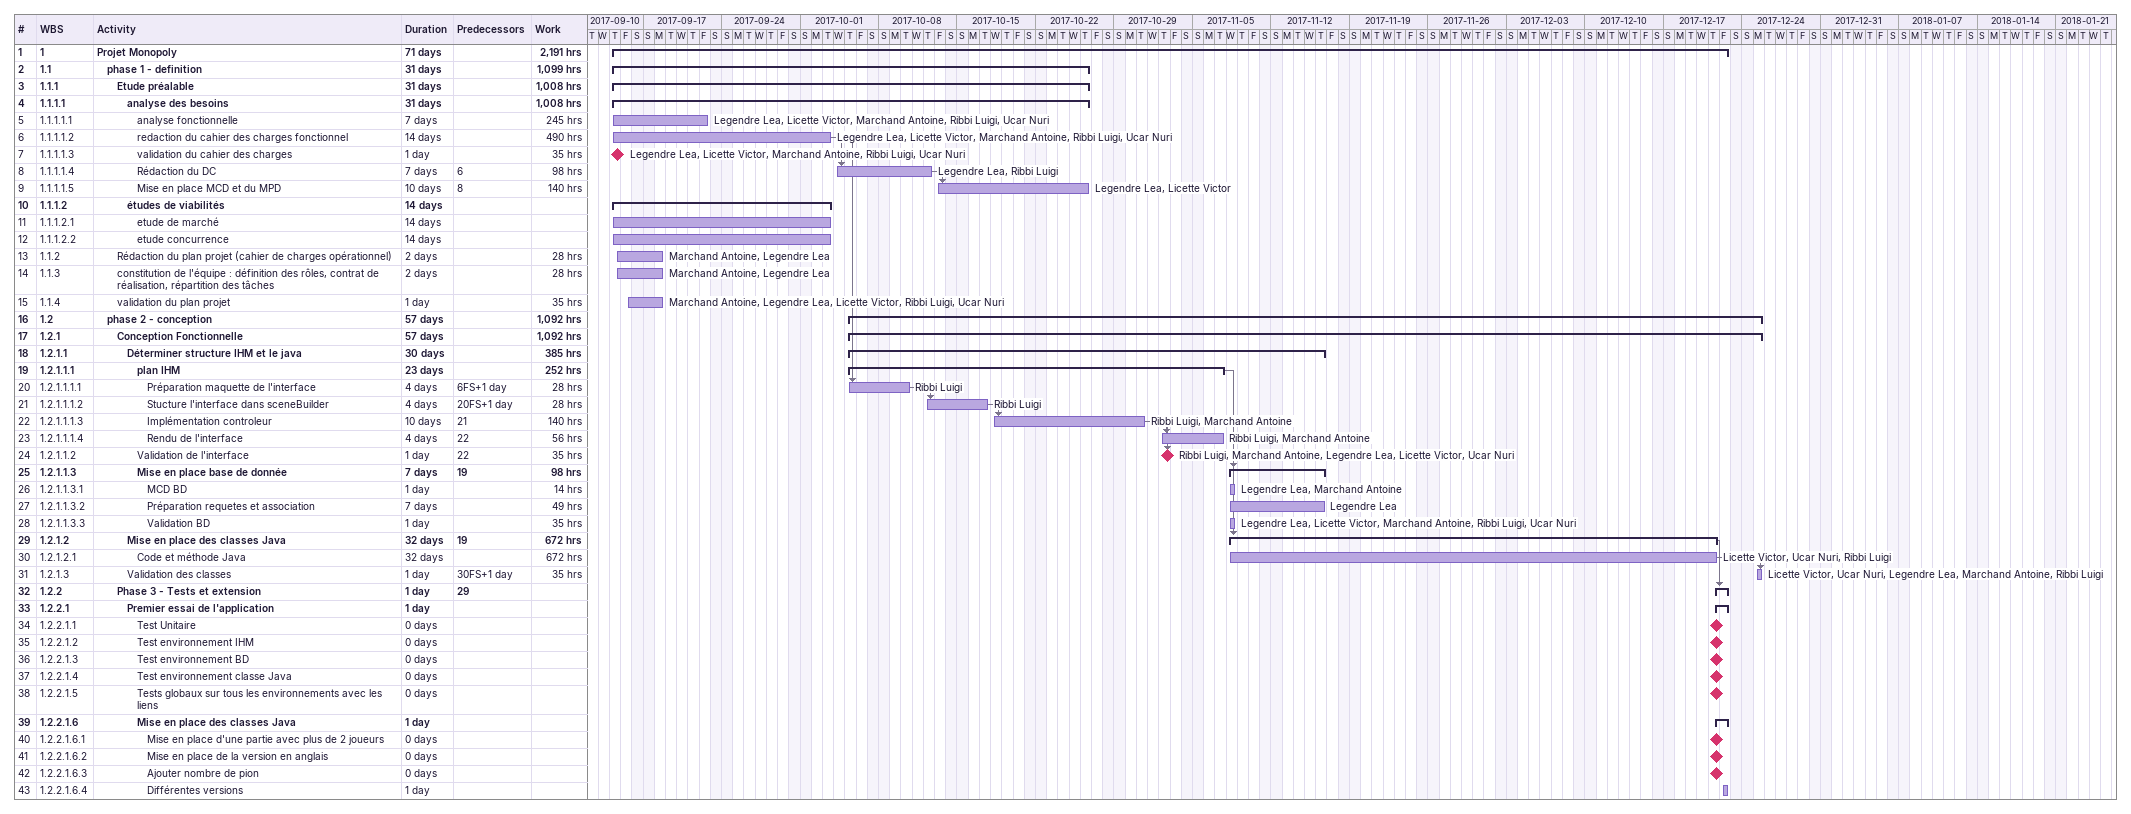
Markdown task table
| ID | WBS | Task | Duration | Start | Finish | Predecessors | Resources | Work (h) |
|---|---|---|---|---|---|---|---|---|
| 1 | 1 | **Projet Monopoly** | 71d | 2017-09-14 | 2017-12-22 |  |  | 2191 |
| 2 | 1.1 | **phase 1 - definition** | 31d | 2017-09-14 | 2017-10-26 |  |  | 1099 |
| 3 | 1.1.1 | **Etude préalable** | 31d | 2017-09-14 | 2017-10-26 |  |  | 1008 |
| 4 | 1.1.1.1 | **analyse des besoins** | 31d | 2017-09-14 | 2017-10-26 |  |  | 1008 |
| 5 | 1.1.1.1.1 | analyse fonctionnelle | 7d | 2017-09-14 | 2017-09-22 |  | Legendre Lea, Licette Victor, Marchand Antoine, Ribbi Luigi, Ucar Nuri | 245 |
| 6 | 1.1.1.1.2 | redaction du cahier des charges fonctionnel | 14d | 2017-09-14 | 2017-10-03 |  | Legendre Lea, Licette Victor, Marchand Antoine, Ribbi Luigi, Ucar Nuri | 490 |
| 7 | 1.1.1.1.3 | validation du cahier des charges | 1d | 2017-09-14 | 2017-09-14 |  | Legendre Lea, Licette Victor, Marchand Antoine, Ribbi Luigi, Ucar Nuri | 35 |
| 8 | 1.1.1.1.4 | Rédaction du DC | 7d | 2017-10-04 | 2017-10-12 | 6 | Legendre Lea, Ribbi Luigi | 98 |
| 9 | 1.1.1.1.5 | Mise en place MCD et du MPD | 10d | 2017-10-13 | 2017-10-26 | 8 | Legendre Lea, Licette Victor | 140 |
| 10 | 1.1.1.2 | **études de viabilités** | 14d | 2017-09-14 | 2017-10-03 |  |  |  |
| 11 | 1.1.1.2.1 | etude de marché | 14d | 2017-09-14 | 2017-10-03 |  |  |  |
| 12 | 1.1.1.2.2 | etude concurrence | 14d | 2017-09-14 | 2017-10-03 |  |  |  |
| 13 | 1.1.2 | Rédaction du plan projet (cahier de charges opérationnel) | 2d | 2017-09-14 | 2017-09-18 |  | Marchand Antoine, Legendre Lea | 28 |
| 14 | 1.1.3 | constitution de l'équipe : définition des rôles, contrat de réalisation, répartition des tâches | 2d | 2017-09-14 | 2017-09-18 |  | Marchand Antoine, Legendre Lea | 28 |
| 15 | 1.1.4 | validation du plan projet | 1d | 2017-09-15 | 2017-09-18 |  | Marchand Antoine, Legendre Lea, Licette Victor, Ribbi Luigi, Ucar Nuri | 35 |
| 16 | 1.2 | **phase 2 - conception** | 57d | 2017-10-05 | 2017-12-25 |  |  | 1092 |
| 17 | 1.2.1 | **Conception Fonctionnelle** | 57d | 2017-10-05 | 2017-12-25 |  |  | 1092 |
| 18 | 1.2.1.1 | **Déterminer structure IHM et le java** | 30d | 2017-10-05 | 2017-11-16 |  |  | 385 |
| 19 | 1.2.1.1.1 | **plan IHM** | 23d | 2017-10-05 | 2017-11-07 |  |  | 252 |
| 20 | 1.2.1.1.1.1 | Préparation maquette de l'interface | 4d | 2017-10-05 | 2017-10-10 | 6FS+1d | Ribbi Luigi | 28 |
| 21 | 1.2.1.1.1.2 | Stucture l'interface dans sceneBuilder | 4d | 2017-10-12 | 2017-10-17 | 20FS+1d | Ribbi Luigi | 28 |
| 22 | 1.2.1.1.1.3 | Implémentation controleur | 10d | 2017-10-18 | 2017-10-31 | 21 | Ribbi Luigi, Marchand Antoine | 140 |
| 23 | 1.2.1.1.1.4 | Rendu de l'interface | 4d | 2017-11-02 | 2017-11-07 | 22 | Ribbi Luigi, Marchand Antoine | 56 |
| 24 | 1.2.1.1.2 | Validation de l'interface | 1d | 2017-11-02 | 2017-11-02 | 22 | Ribbi Luigi, Marchand Antoine, Legendre Lea, Licette Victor, Ucar Nuri | 35 |
| 25 | 1.2.1.1.3 | **Mise en place base de donnée** | 7d | 2017-11-08 | 2017-11-16 | 19 |  | 98 |
| 26 | 1.2.1.1.3.1 | MCD BD | 1d | 2017-11-08 | 2017-11-08 |  | Legendre Lea, Marchand Antoine | 14 |
| 27 | 1.2.1.1.3.2 | Préparation requetes et association | 7d | 2017-11-08 | 2017-11-16 |  | Legendre Lea | 49 |
| 28 | 1.2.1.1.3.3 | Validation BD | 1d | 2017-11-08 | 2017-11-08 |  | Legendre Lea, Licette Victor, Marchand Antoine, Ribbi Luigi, Ucar Nuri | 35 |
| 29 | 1.2.1.2 | **Mise en place des classes Java** | 32d | 2017-11-08 | 2017-12-21 | 19 |  | 672 |
| 30 | 1.2.1.2.1 | Code et méthode Java | 32d | 2017-11-08 | 2017-12-21 |  | Licette Victor, Ucar Nuri, Ribbi Luigi | 672 |
| 31 | 1.2.1.3 | Validation des classes | 1d | 2017-12-25 | 2017-12-25 | 30FS+1d | Licette Victor, Ucar Nuri, Legendre Lea, Marchand Antoine, Ribbi Luigi | 35 |
| 32 | 1.2.2 | **Phase 3 - Tests et extension** | 1d | 2017-12-21 | 2017-12-22 | 29 |  |  |
| 33 | 1.2.2.1 | **Premier essai de l'application** | 1d | 2017-12-21 | 2017-12-22 |  |  |  |
| 34 | 1.2.2.1.1 | Test Unitaire | 0d | 2017-12-21 | 2017-12-21 |  |  |  |
| 35 | 1.2.2.1.2 | Test environnement IHM | 0d | 2017-12-21 | 2017-12-21 |  |  |  |
| 36 | 1.2.2.1.3 | Test environnement BD | 0d | 2017-12-21 | 2017-12-21 |  |  |  |
| 37 | 1.2.2.1.4 | Test environnement classe Java | 0d | 2017-12-21 | 2017-12-21 |  |  |  |
| 38 | 1.2.2.1.5 | Tests globaux sur tous les environnements avec les liens | 0d | 2017-12-21 | 2017-12-21 |  |  |  |
| 39 | 1.2.2.1.6 | **Mise en place des classes Java** | 1d | 2017-12-21 | 2017-12-22 |  |  |  |
| 40 | 1.2.2.1.6.1 | Mise en place d'une partie avec plus de 2 joueurs | 0d | 2017-12-21 | 2017-12-21 |  |  |  |
| 41 | 1.2.2.1.6.2 | Mise en place de la version en anglais | 0d | 2017-12-21 | 2017-12-21 |  |  |  |
| 42 | 1.2.2.1.6.3 | Ajouter nombre de pion | 0d | 2017-12-21 | 2017-12-21 |  |  |  |
| 43 | 1.2.2.1.6.4 | Différentes versions | 1d | 2017-12-22 | 2017-12-22 |  |  |  |
